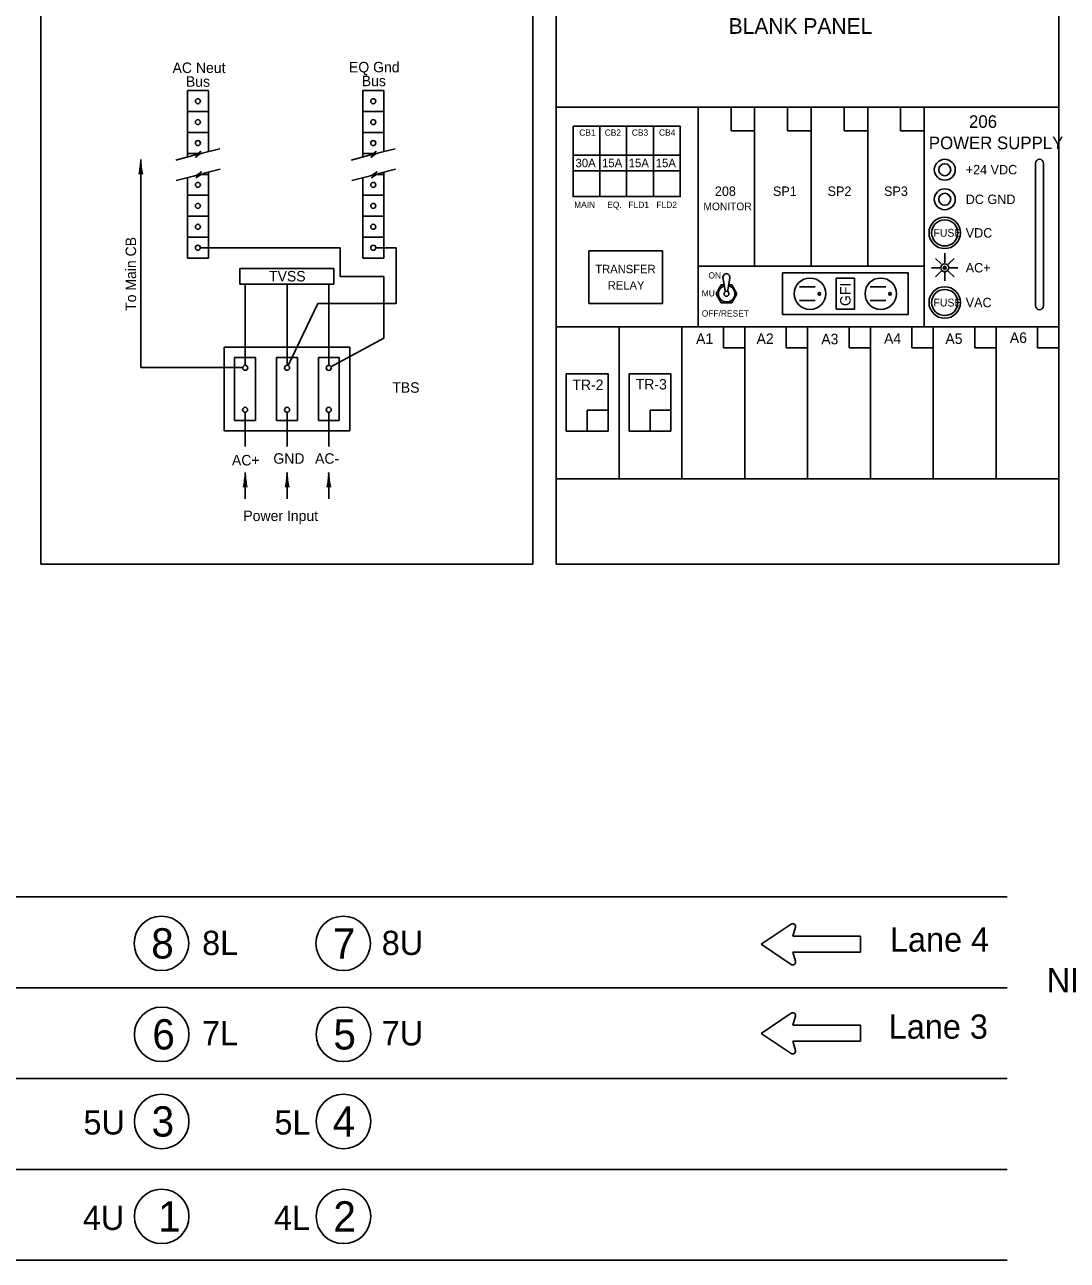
# Model space of a CAD drawing. Extents: x -112652 to 853, y -102343 to 1855.
# Drawn here: x -102052 to -101192, y -97213 to -96193 of the extents above; entities that cross this region are included whole.
import ezdxf

# ---------------------------------------------------------------- set-up
doc = ezdxf.new("R2010")
doc.units = 0
for name, color, linetype in [('Level 1', 7, 'Continuous'), ('Level 2', 7, 'Continuous'), ('Level 29', 7, 'Continuous'), ('Level 33', 7, 'Continuous')]:
    doc.layers.add(name, color=color, linetype=linetype)

msp = doc.modelspace()

# ---------------------------------------------------------------- linework, layer by layer
at = {"layer": 'Level 1'}
for p, q in [((-101613.6, -95780), (-101613.6, -96638.3)), ((-101198.9, -95780), (-101198.9, -96638.3)), ((-102038.9, -96638.3), (-102038.9, -96078)), ((-101632.8, -96638.3), (-101632.8, -96078)), ((-101917.9, -96302.2), (-101917.9, -96247.4)), ((-101917.9, -96247.4), (-101900.6, -96247.4)), ((-101900.6, -96297.7), (-101900.6, -96247.4)), ((-101773.2, -96302.2), (-101773.2, -96247.4)), ((-101773.2, -96247.4), (-101755.9, -96247.4)), ((-101755.9, -96297.7), (-101755.9, -96247.4)), ((-101613.6, -96261.1), (-101198.9, -96261.1)), ((-101496.5, -96261.1), (-101496.5, -96442.5)), ((-101469.3, -96261.1), (-101469.3, -96280.5)), ((-101449.9, -96261.1), (-101449.9, -96392.4)), ((-101449.9, -96261.1), (-101449.9, -96380.2)), ((-101422.7, -96261.1), (-101422.7, -96280.5)), ((-101403.2, -96261.1), (-101403.2, -96392.4)), ((-101403.2, -96261.1), (-101403.2, -96380.2)), ((-101376, -96261.1), (-101376, -96280.5)), ((-101356.6, -96261.1), (-101356.6, -96392.4)), ((-101329.4, -96261.1), (-101329.4, -96280.5)), ((-101309.9, -96261.1), (-101309.9, -96442.5)), ((-101917.9, -96264.7), (-101900.6, -96264.7)), ((-101773.2, -96264.7), (-101755.9, -96264.7)), ((-101917.9, -96282), (-101900.6, -96282)), ((-101773.2, -96282), (-101755.9, -96282)), ((-101469.3, -96280.5), (-101449.9, -96280.5)), ((-101422.7, -96280.5), (-101403.2, -96280.5)), ((-101376, -96280.5), (-101356.6, -96280.5)), ((-101329.4, -96280.5), (-101309.9, -96280.5)), ((-101956.5, -96476), (-101956.5, -96304.3)), ((-101927.5, -96304.7), (-101912.4, -96300.8)), ((-101917.9, -96299.2), (-101909, -96299.2)), ((-101906.8, -96297.3), (-101911.3, -96302.6)), ((-101908.5, -96299.2), (-101906.3, -96299.2)), ((-101905.7, -96299.1), (-101891.1, -96295.3)), ((-101782.7, -96304.7), (-101767.7, -96300.8)), ((-101773.2, -96299.2), (-101764.2, -96299.2)), ((-101762.1, -96297.3), (-101766.6, -96302.6)), ((-101763.8, -96299.2), (-101761.6, -96299.2)), ((-101761, -96299.1), (-101746.4, -96295.3)), ((-101599.7, -96300.7), (-101511.2, -96300.7)), ((-101906.2, -96314.2), (-101910.7, -96319.5)), ((-101905.1, -96315.9), (-101890.8, -96312.2)), ((-101900.6, -96385.6), (-101900.6, -96314.9)), ((-101761.5, -96314.2), (-101765.9, -96319.5)), ((-101760.3, -96315.9), (-101746.1, -96312.2)), ((-101755.9, -96385.6), (-101755.9, -96314.9)), ((-101599.4, -96313.5), (-101511.2, -96313.5)), ((-101218.1, -96307.3), (-101218.1, -96425)), ((-101211.6, -96307.3), (-101211.6, -96425)), ((-101927.1, -96321.6), (-101911.8, -96317.6)), ((-101917.9, -96385.6), (-101917.9, -96319.4)), ((-101906.6, -96316.5), (-101900.6, -96316.5)), ((-101782.4, -96321.6), (-101767, -96317.6)), ((-101773.2, -96385.6), (-101773.2, -96319.4)), ((-101761.9, -96316.5), (-101755.9, -96316.5)), ((-101917.9, -96333.8), (-101900.6, -96333.8)), ((-101773.2, -96333.8), (-101755.9, -96333.8)), ((-101917.9, -96351.1), (-101900.6, -96351.1)), ((-101773.2, -96351.1), (-101755.9, -96351.1)), ((-101917.9, -96368.4), (-101900.6, -96368.4)), ((-101773.2, -96368.4), (-101755.9, -96368.4)), ((-101917.9, -96385.6), (-101900.6, -96385.6)), ((-101907.3, -96377.1), (-101791.9, -96377.1)), ((-101791.9, -96400.8), (-101791.9, -96377.1)), ((-101773.2, -96385.6), (-101755.9, -96385.6)), ((-101762.6, -96377.1), (-101745.6, -96377.1)), ((-101745.6, -96423.2), (-101745.6, -96377.1)), ((-101296, -96390.5), (-101300.6, -96385.9)), ((-101293, -96389.6), (-101293, -96381.7)), ((-101290.1, -96390.7), (-101285.3, -96385.9)), ((-101874.7, -96407.2), (-101874.7, -96394.3)), ((-101874.7, -96394.3), (-101797, -96394.3)), ((-101797, -96407.2), (-101797, -96394.3)), ((-101496.5, -96392.4), (-101309.9, -96392.4)), ((-101303.8, -96393.6), (-101297, -96393.6)), ((-101300.6, -96401.2), (-101295.9, -96396.5)), ((-101285.3, -96401.2), (-101290.1, -96396.5)), ((-101288.9, -96393.6), (-101282.2, -96393.6)), ((-101791.9, -96400.8), (-101755.9, -96400.8)), ((-101755.9, -96451.7), (-101755.9, -96400.8)), ((-101426.8, -96397.8), (-101426.8, -96432.3)), ((-101426.8, -96397.8), (-101323.2, -96397.8)), ((-101382.6, -96402.3), (-101382.6, -96427.8)), ((-101382.6, -96402.3), (-101367.4, -96402.3)), ((-101367.4, -96402.3), (-101367.4, -96427.8)), ((-101323.2, -96397.8), (-101323.2, -96432.3)), ((-101293, -96404.4), (-101293, -96397.6)), ((-101874.7, -96407.2), (-101797, -96407.2)), ((-101870.2, -96474.1), (-101870.2, -96407.2)), ((-101835.7, -96474.1), (-101835.7, -96407.2)), ((-101801.3, -96474.3), (-101801.3, -96407.2)), ((-101481.7, -96415.1), (-101477.4, -96407.7)), ((-101477.4, -96422.6), (-101481.7, -96415.1)), ((-101477.4, -96407.7), (-101474.9, -96407.7)), ((-101471.3, -96407.7), (-101468.8, -96407.7)), ((-101468.8, -96407.7), (-101464.5, -96415.1)), ((-101464.5, -96415.1), (-101468.8, -96422.6)), ((-101399.8, -96409.4), (-101412.8, -96409.4)), ((-101341.5, -96409.4), (-101354.5, -96409.4)), ((-101834.9, -96474.4), (-101810.4, -96423.2)), ((-101810.4, -96423.2), (-101745.6, -96423.2)), ((-101468.8, -96422.6), (-101477.4, -96422.6)), ((-101399.8, -96420.7), (-101412.8, -96420.7)), ((-101341.5, -96420.7), (-101354.5, -96420.7)), ((-101323.2, -96432.3), (-101426.8, -96432.3)), ((-101382.6, -96427.8), (-101367.4, -96427.8)), ((-101613.6, -96442.5), (-101198.9, -96442.5)), ((-101561.8, -96442.5), (-101561.8, -96567.8)), ((-101509.9, -96442.5), (-101509.9, -96567.8)), ((-101475.7, -96442.5), (-101475.7, -96459.8)), ((-101458.1, -96442.5), (-101458.1, -96567.8)), ((-101423.9, -96442.5), (-101423.9, -96459.8)), ((-101406.3, -96442.5), (-101406.3, -96567.8)), ((-101372, -96442.5), (-101372, -96459.8)), ((-101354.4, -96442.5), (-101354.4, -96567.8)), ((-101320.2, -96442.5), (-101320.2, -96459.8)), ((-101302.6, -96442.5), (-101302.6, -96567.8)), ((-101268.3, -96442.5), (-101268.3, -96459.8)), ((-101250.7, -96442.5), (-101250.7, -96567.8)), ((-101216.5, -96442.5), (-101216.5, -96459.8)), ((-101799.5, -96475.3), (-101755.9, -96451.7)), ((-101887.7, -96528.2), (-101887.7, -96459.1)), ((-101887.7, -96459.1), (-101784, -96459.1)), ((-101879, -96519.6), (-101879, -96467.7)), ((-101879, -96467.7), (-101861.8, -96467.7)), ((-101861.8, -96519.6), (-101861.8, -96467.7)), ((-101844.5, -96467.7), (-101844.5, -96519.6)), ((-101844.5, -96467.7), (-101827.2, -96467.7)), ((-101827.2, -96467.7), (-101827.2, -96519.6)), ((-101809.9, -96467.7), (-101809.9, -96519.6)), ((-101809.9, -96467.7), (-101792.6, -96467.7)), ((-101792.6, -96467.7), (-101792.6, -96519.6)), ((-101784, -96459.1), (-101784, -96528.2)), ((-101475.7, -96459.8), (-101458.4, -96459.8)), ((-101423.9, -96459.8), (-101406.6, -96459.8)), ((-101372, -96459.8), (-101354.7, -96459.8)), ((-101320.2, -96459.8), (-101302.9, -96459.8)), ((-101268.3, -96459.8), (-101251.1, -96459.8)), ((-101216.5, -96459.8), (-101199.2, -96459.8)), ((-101872.3, -96476), (-101956.5, -96476)), ((-101605.3, -96481.1), (-101605.3, -96528.6)), ((-101570.8, -96481.1), (-101605.3, -96481.1)), ((-101570.8, -96528.6), (-101570.8, -96481.1)), ((-101553.5, -96481.1), (-101553.5, -96528.6)), ((-101518.9, -96481.1), (-101553.5, -96481.1)), ((-101518.9, -96528.6), (-101518.9, -96481.1)), ((-101870.3, -96512.9), (-101870.3, -96541.1)), ((-101835.7, -96513), (-101835.7, -96541.1)), ((-101801.3, -96513), (-101801.3, -96541.1)), ((-101588.1, -96528.6), (-101588.1, -96511.3)), ((-101588.1, -96511.3), (-101570.8, -96511.3)), ((-101536.2, -96528.6), (-101536.2, -96511.3)), ((-101536.2, -96511.3), (-101518.9, -96511.3)), ((-101887.7, -96528.2), (-101784, -96528.2)), ((-101879, -96519.6), (-101861.8, -96519.6)), ((-101844.5, -96519.6), (-101827.2, -96519.6)), ((-101809.9, -96519.6), (-101792.6, -96519.6)), ((-101605.3, -96528.6), (-101570.8, -96528.6)), ((-101553.5, -96528.6), (-101518.9, -96528.6)), ((-101870.3, -96562.7), (-101870.3, -96584.3)), ((-101835.7, -96562.7), (-101835.7, -96584.3)), ((-101801.3, -96562.7), (-101801.3, -96584.3)), ((-101613.6, -96567.8), (-101198.9, -96567.8)), ((-102038.9, -96638.3), (-101632.8, -96638.3)), ((-101198.9, -96638.3), (-101613.6, -96638.3))]:
    msp.add_line(p, q, dxfattribs=at)
for points in [[(-101599.7, -96276.8), (-101577.6, -96276.8), (-101577.6, -96334.9), (-101599.7, -96334.9)], [(-101577.6, -96276.8), (-101555.5, -96276.8), (-101555.5, -96334.9), (-101577.6, -96334.9)], [(-101555.5, -96276.8), (-101533.3, -96276.8), (-101533.3, -96334.9), (-101555.5, -96334.9)], [(-101533.3, -96276.8), (-101511.2, -96276.8), (-101511.2, -96334.9), (-101533.3, -96334.9)], [(-101586.7, -96379.7), (-101525.8, -96379.7), (-101525.8, -96423), (-101586.7, -96423)]]:
    msp.add_lwpolyline(points, close=True, dxfattribs=at)
msp.add_lwpolyline([(-101474.4, -96413.4), (-101474.3, -96413.2), (-101474.2, -96412.3), (-101476, -96401.5), (-101475.7, -96399.9), (-101474.7, -96398.8), (-101473.1, -96398.4), (-101471.6, -96398.8), (-101470.5, -96400), (-101470.4, -96402.1), (-101472, -96411.9), (-101472, -96413), (-101471.5, -96413.7)], dxfattribs=at)
for centre, radius in [((-101909.3, -96256.1), 2.07), ((-101764.6, -96256.1), 2.07), ((-101909.3, -96273.4), 2.07), ((-101764.6, -96273.4), 2.07), ((-101909.3, -96290.7), 2.07), ((-101764.6, -96290.7), 2.07), ((-101293, -96312.7), 8.64), ((-101293, -96312.7), 4.94), ((-101909.3, -96325.2), 2.07), ((-101764.6, -96325.2), 2.07), ((-101293, -96337.1), 8.64), ((-101293, -96337.1), 4.94), ((-101909.3, -96342.5), 2.07), ((-101764.6, -96342.5), 2.07), ((-101293, -96364.8), 13), ((-101293, -96364.8), 10.8), ((-101909.3, -96359.8), 2.07), ((-101764.6, -96359.8), 2.07), ((-101909.3, -96377.1), 2.07), ((-101764.6, -96377.1), 2.07), ((-101293, -96393.6), 3.24), ((-101293, -96393.6), 1.23), ((-101293, -96393.6), 1.08), ((-101293, -96393.6), 0.801), ((-101293, -96393.6), 0.537), ((-101293, -96393.6), 0.432), ((-101292.9, -96393.6), 0.0267), ((-101404.2, -96415.1), 13), ((-101345.8, -96415.1), 13), ((-101473.1, -96415.1), 2.04), ((-101396.5, -96415.1), 1.08), ((-101338.2, -96415.1), 1.08), ((-101293, -96422.3), 13), ((-101293, -96422.3), 10.8), ((-101870.2, -96476.2), 2.07), ((-101835.7, -96476.2), 2.07), ((-101801.3, -96476.3), 2.07), ((-101870.3, -96510.9), 2.07), ((-101835.7, -96510.9), 2.07), ((-101801.3, -96510.9), 2.07)]:
    msp.add_circle(centre, radius, dxfattribs=at)
for centre, radius, start, end in [((-102039.3, -96300.4), 83, 348.8397, 357.2107), ((-101873.6, -96300.4), 83, 182.7893, 191.1603), ((-101914.6, -96291), 9.99, 283.0145, 321.2296), ((-101902.5, -96310.3), 11.7, 105.9066, 138.8231), ((-101769.9, -96291), 9.99, 283.0145, 321.2296), ((-101757.7, -96310.3), 11.7, 105.9066, 138.8231), ((-101214.8, -96307.3), 3.24, 0, 180), ((-101914, -96307.9), 9.99, 283.0145, 321.2296), ((-101769.3, -96307.9), 9.99, 283.0145, 321.2296), ((-101901.8, -96327.2), 11.7, 105.9066, 138.8231), ((-101757.1, -96327.2), 11.7, 105.9066, 138.8231), ((-101473, -96415.1), 6.77, 105.4345, 75.4659), ((-101214.8, -96425), 3.24, 180, 0), ((-101953.1, -96558.8), 83, 348.8397, 357.2107), ((-101787.4, -96558.8), 83, 182.7893, 191.1603), ((-101918.5, -96558.8), 83, 348.8397, 357.2107), ((-101752.9, -96558.8), 83, 182.7893, 191.1603), ((-101884.1, -96558.8), 83, 348.8397, 357.2107), ((-101718.5, -96558.8), 83, 182.7893, 191.1603)]:
    msp.add_arc(centre, radius, start, end, dxfattribs=at)
at = {"layer": 'Level 2'}
for p, q in [((-102409.9, -96913), (-101241.5, -96913)), ((-102409.9, -96988), (-101241.5, -96988)), ((-102409.9, -97063), (-101241.5, -97063)), ((-102409.9, -97138), (-101241.5, -97138)), ((-102409.9, -97213), (-101241.5, -97213))]:
    msp.add_line(p, q, dxfattribs=at)
at = {"layer": 'Level 29'}
for p, q in [((-101444.4, -96952.1), (-101419.8, -96935.5)), ((-101416.2, -96938.1), (-101418.3, -96945.5)), ((-101418.3, -96945.5), (-101362.5, -96945.5)), ((-101415.6, -96937.4), (-101415.6, -96937.4)), ((-101362.5, -96958.7), (-101362.5, -96945.5)), ((-101419.8, -96968.8), (-101444.4, -96952.1)), ((-101418.4, -96958.7), (-101416.2, -96966.2)), ((-101418.4, -96958.7), (-101362.5, -96958.7)), ((-101444.4, -97025.7), (-101419.8, -97009)), ((-101416.2, -97011.6), (-101418.3, -97019)), ((-101415.6, -97010.9), (-101415.6, -97010.9)), ((-101419.8, -97042.3), (-101444.4, -97025.7)), ((-101418.3, -97019), (-101362.5, -97019)), ((-101362.5, -97032.2), (-101362.5, -97019)), ((-101418.4, -97032.2), (-101416.2, -97039.7)), ((-101418.4, -97032.2), (-101362.5, -97032.2))]:
    msp.add_line(p, q, dxfattribs=at)
for centre, start, end in [((-101418.5, -96937.5), 341.6175, 124.1145), ((-101418.5, -96937.5), 335.849, 335.9155), ((-101418.5, -96966.8), 235.8855, 16.1799), ((-101418.5, -97011), 341.6175, 124.1145), ((-101418.5, -97011), 335.849, 335.9155), ((-101418.5, -97040.3), 235.8855, 16.1799)]:
    msp.add_arc(centre, 2.38, start, end, dxfattribs=at)
at = {"layer": 'Level 33'}
for p, q in [((-101939.4, -96951.4), (-101939.4, -96951.4)), ((-101789.4, -96951.4), (-101789.4, -96951.4)), ((-101939.2, -97026.5), (-101939.2, -97026.5)), ((-101789.2, -97026.5), (-101789.2, -97026.5)), ((-101939.2, -97098.4), (-101939.2, -97098.4)), ((-101789.2, -97098.4), (-101789.2, -97098.4)), ((-101939.2, -97176.8), (-101939.2, -97176.8)), ((-101789.2, -97176.8), (-101789.2, -97176.8))]:
    msp.add_line(p, q, dxfattribs=at)
for centre in [(-101939.4, -96951.4), (-101789.4, -96951.4), (-101939.2, -97026.5), (-101789.2, -97026.5), (-101939.2, -97098.4), (-101789.2, -97098.4), (-101939.2, -97176.8), (-101789.2, -97176.8)]:
    msp.add_circle(centre, 22.5, dxfattribs=at)

# ---------------------------------------------------------------- texts
at = {"layer": 'Level 1'}
for s, height, p in [('BLANK PANEL', 12.96, (-101471.3, -96200.5)), ('AC Neut', 8.64, (-101930.2, -96232.8)), ('EQ Gnd', 8.64, (-101784.6, -96232.3)), ('Bus', 8.64, (-101919.2, -96244.2)), ('Bus', 8.64, (-101774.1, -96243.7)), ('206', 10.37, (-101273, -96278.1)), ('CB1', 5.18, (-101594.6, -96284.6)), ('CB2', 5.18, (-101573.6, -96284.6)), ('CB3', 5.18, (-101551.2, -96284.6)), ('CB4', 5.18, (-101528.8, -96284.6)), ('POWER SUPPLY', 10.368, (-101306.1, -96295.7)), ('30A', 7, (-101597.7, -96310.6)), ('15A', 7, (-101575.8, -96310.6)), ('15A', 7, (-101553.8, -96310.6)), ('15A', 7, (-101531.5, -96310.6)), ('+24 VDC', 7.78, (-101275.7, -96316.5)), ('208', 7.78, (-101482.7, -96334.3)), ('SP1', 7.78, (-101434.8, -96334.3)), ('SP2', 7.78, (-101389.7, -96334.3)), ('SP3', 7.78, (-101343.1, -96334.3)), ('DC GND', 7.78, (-101275.7, -96341)), ('MAIN', 5.18, (-101598.8, -96344.2)), ('EQ.', 5.18, (-101571.5, -96344.2)), ('FLD1', 5.18, (-101554, -96344.2)), ('FLD2', 5.18, (-101530.9, -96344.2)), ('MONITOR', 6.3, (-101492.1, -96346.1)), ('FUSE', 6.48, (-101302.4, -96368)), ('VDC', 7.78, (-101275.7, -96368.7)), ('TVSS', 8.64, (-101850.6, -96404.9)), ('TRANSFER', 6.91, (-101581.4, -96398.1)), ('AC+', 7.78, (-101275.7, -96397.5)), ('RELAY', 6.91, (-101571.1, -96411.6)), ('ON', 5.18, (-101488, -96402.5)), ('MU', 5.18, (-101493.5, -96417.3)), ('FUSE', 6.48, (-101302.4, -96425.6)), ('VAC', 7.78, (-101275.7, -96426.2)), ('OFF/RESET', 5.18, (-101493.5, -96433.9)), ('A6', 8.64, (-101239.3, -96455.7)), ('A1', 8.64, (-101498.2, -96456.5)), ('A2', 8.64, (-101448.3, -96456.5)), ('A3', 8.64, (-101394.9, -96456.8)), ('A4', 8.64, (-101343.1, -96456.3)), ('A5', 8.64, (-101292.5, -96456.5)), ('TBS', 8.64, (-101748.9, -96496.8)), ('TR-2', 8.64, (-101600.3, -96494.6)), ('TR-3', 8.64, (-101548, -96494.1)), ('AC+', 8.64, (-101881.2, -96556.8)), ('GND', 8.64, (-101847, -96555.4)), ('AC-', 8.64, (-101812.6, -96555.4)), ('Power Input', 8.64, (-101871.8, -96602.7))]:
    msp.add_text(s, height=height, dxfattribs=at).set_placement(p)
for s, p in [('To Main CB', (-101960.3, -96429.2)), ('GFI', (-101370.7, -96425.2))]:
    msp.add_text(s, height=8.64, rotation=90, dxfattribs=at).set_placement(p)
at = {"layer": 'Level 2'}
for s, height, p in [('8', 25, (-101947.8, -96963.9)), ('8L', 20, (-101905.8, -96961)), ('7', 25, (-101797.9, -96963.9)), ('8U', 20, (-101757.6, -96961)), ('Lane 4', 20, (-101338.2, -96958.2)), ('NB or EB', 20, (-101208.8, -96991.8)), ('6', 25, (-101946.9, -97039)), ('7L', 20, (-101905.9, -97035.6)), ('5', 25, (-101797.5, -97039)), ('7U', 20, (-101757.6, -97035.6)), ('Lane 3', 20, (-101339.2, -97030.1)), ('5U', 20, (-102003.7, -97109.2)), ('3', 25, (-101947.5, -97110.9)), ('5L', 20, (-101846.1, -97109.2)), ('4', 25, (-101798.1, -97110.9)), ('4U', 20, (-102004.2, -97188)), ('1', 25, (-101942.1, -97189.3)), ('4L', 20, (-101846.6, -97188)), ('2', 25, (-101797.5, -97189.3))]:
    msp.add_text(s, height=height, dxfattribs=at).set_placement(p)

doc.saveas('drawing.dxf')
